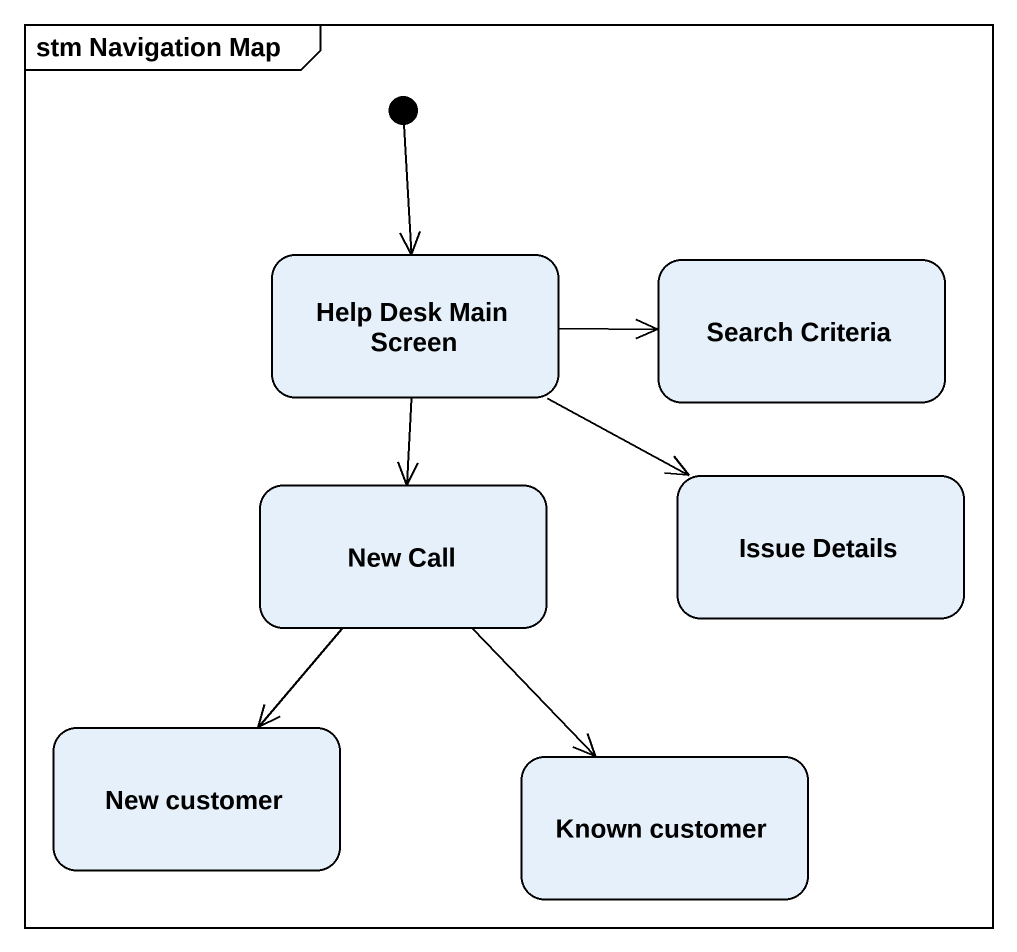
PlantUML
@startuml
mainframe stm Navigation Map
hide empty description
state "Help Desk Main Screen" as Help_Desk_Main_Screen
state "Search Criteria" as Search_Criteria
state "New Call" as New_Call
state "Issue Details" as Issue_Details
state "New customer" as New_customer
state "Known customer" as Known_customer
[*] --> Help_Desk_Main_Screen
Help_Desk_Main_Screen -right-> Search_Criteria
Help_Desk_Main_Screen --> New_Call
Help_Desk_Main_Screen -right-> Issue_Details
New_Call --> New_customer
New_Call --> Known_customer
@enduml
